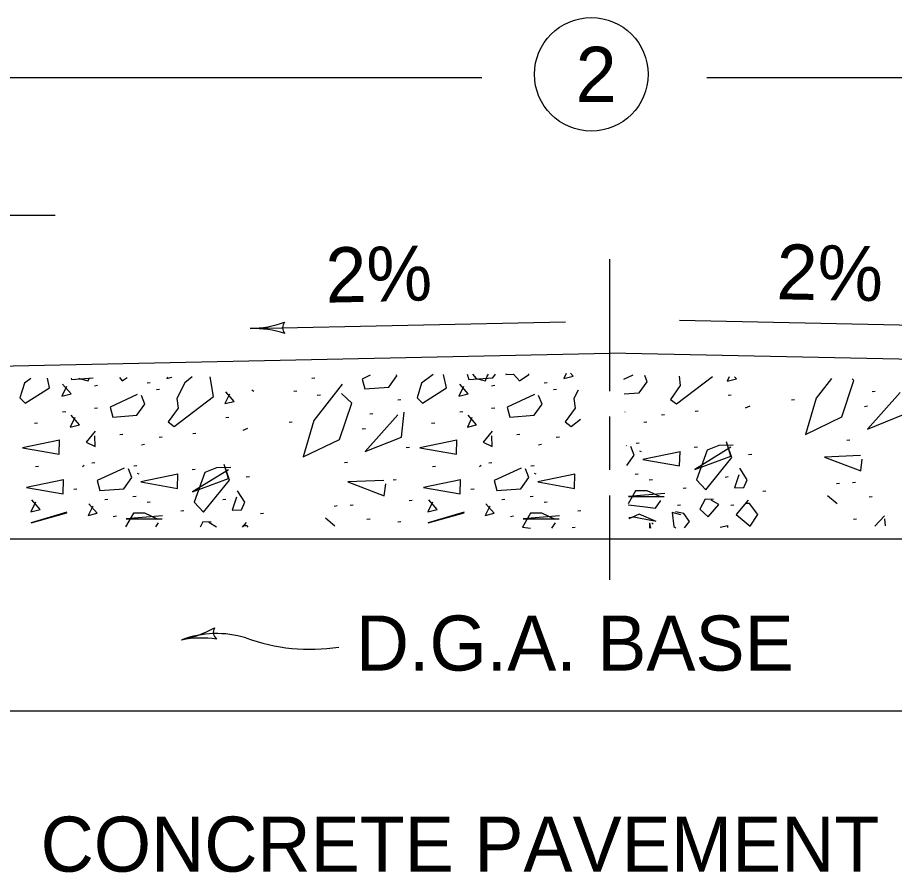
# Model space of a CAD drawing. Extents: x 1007 to 1035.5, y 1000.5 to 1021.5.
# Drawn here: x 1009.599 to 1012.784, y 1010.703 to 1013.807 of the extents above; entities that cross this region are included whole.
import ezdxf

# ---------------------------------------------------------------- set-up
doc = ezdxf.new("R2010")
doc.units = 0
doc.layers.add('Level 1', color=7, linetype='Continuous')

msp = doc.modelspace()

# ---------------------------------------------------------------- linework, layer by layer
at = {"layer": 'Level 1'}
for p, q in [((1011.2856, 1013.5882), (1009.375, 1013.5882)), ((1014.125, 1013.5882), (1012.1024, 1013.5882)), ((1009.735, 1013.0882), (1009.4375, 1013.0882)), ((1011.75, 1012.4503), (1011.75, 1012.9303)), ((1010.4442, 1012.6779), (1011.5889, 1012.7018)), ((1013.1478, 1012.6827), (1012.003, 1012.7066)), ((1009.4634, 1012.5405), (1011.75, 1012.5882)), ((1014.0366, 1012.5405), (1011.75, 1012.5882)), ((1011.75, 1012.1642), (1011.75, 1012.358)), ((1011.75, 1011.7652), (1011.75, 1012.0719)), ((1009.375, 1011.9137), (1014.125, 1011.9137)), ((1015.625, 1011.2887), (1007.875, 1011.2887))]:
    msp.add_line(p, q, dxfattribs=at)
for points in [[(1009.6475, 1012.4965), (1009.6243, 1012.4794)], [(1009.7144, 1012.4628), (1009.7072, 1012.4971)], [(1009.794, 1012.4979), (1009.7954, 1012.4924)], [(1009.7954, 1012.4924), (1009.874, 1012.4987)], [(1009.821, 1012.4982), (1009.8227, 1012.4961)], [(1009.8227, 1012.4961), (1009.8559, 1012.4878)], [(1009.8559, 1012.4878), (1009.8604, 1012.4985)], [(1009.9695, 1012.4996), (1009.9793, 1012.4878)], [(1009.9793, 1012.4878), (1009.9973, 1012.4998)], [(1010.141, 1012.497), (1010.1588, 1012.5014)], [(1010.1431, 1012.5013), (1010.141, 1012.497)], [(1010.2333, 1012.5021), (1010.2068, 1012.4808)], [(1010.3108, 1012.4309), (1010.2985, 1012.5028)], [(1010.6782, 1012.4978), (1010.6671, 1012.4963)], [(1010.8798, 1012.5083), (1010.8499, 1012.4945)], [(1010.8499, 1012.4945), (1010.8597, 1012.4584)], [(1010.947, 1012.4653), (1010.9762, 1012.5056)], [(1010.9762, 1012.5056), (1010.9747, 1012.5093)], [(1011.1083, 1012.5105), (1011.0663, 1012.4794)], [(1011.1564, 1012.4628), (1011.1462, 1012.5109)], [(1011.2322, 1012.5118), (1011.2374, 1012.4924)], [(1011.2374, 1012.4924), (1011.3248, 1012.4994)], [(1011.2516, 1012.5119), (1011.2647, 1012.4961)], [(1011.2647, 1012.4961), (1011.2979, 1012.4878)], [(1011.2979, 1012.4878), (1011.3048, 1012.5044)], [(1011.3048, 1012.5044), (1011.3094, 1012.5125)], [(1011.3248, 1012.4994), (1011.3344, 1012.5127)], [(1011.373, 1012.5131), (1011.3728, 1012.5113)], [(1011.3728, 1012.5113), (1011.4006, 1012.5128)], [(1011.4006, 1012.5128), (1011.4213, 1012.4878)], [(1011.4213, 1012.4878), (1011.456, 1012.5113)], [(1011.456, 1012.5113), (1011.4558, 1012.5138)], [(1011.5918, 1012.5152), (1011.583, 1012.497)], [(1011.583, 1012.497), (1011.6163, 1012.5053)], [(1011.6163, 1012.5053), (1011.6074, 1012.5153)], [(1011.8337, 1012.5083), (1011.7998, 1012.4925)], [(1011.8858, 1012.4849), (1011.8769, 1012.5075)], [(1011.9921, 1012.4041), (1012.1233, 1012.5034)], [(1012.0018, 1012.5054), (1012.0018, 1012.5053)], [(1012.0018, 1012.5053), (1012.0059, 1012.4707)], [(1012.1838, 1012.5024), (1012.1761, 1012.4866)], [(1012.1761, 1012.4866), (1012.2094, 1012.4948)], [(1012.2094, 1012.4948), (1012.203, 1012.5021)], [(1012.5549, 1012.4963), (1012.4993, 1012.4249)], [(1012.5922, 1012.3569), (1012.6366, 1012.4888)], [(1012.6366, 1012.4888), (1012.6298, 1012.4951)], [(1009.6243, 1012.4794), (1009.6077, 1012.4268)], [(1009.6271, 1012.4073), (1009.7144, 1012.4628)], [(1009.7765, 1012.467), (1009.7598, 1012.4323), (1009.7932, 1012.4407), (1009.7626, 1012.4753)], [(1009.8897, 1012.4705), (1009.8786, 1012.4692)], [(1010.0803, 1012.4808), (1010.0691, 1012.4793)], [(1010.1143, 1012.4569), (1010.1032, 1012.4555)], [(1010.2068, 1012.4808), (1010.1777, 1012.4239)], [(1010.7778, 1012.4753), (1010.6752, 1012.3435), (1010.6363, 1012.2118), (1010.7681, 1012.2755), (1010.8125, 1012.4073), (1010.7751, 1012.442)], [(1010.8597, 1012.4584), (1010.947, 1012.4653)], [(1011.0663, 1012.4794), (1011.0497, 1012.4268)], [(1011.0691, 1012.4073), (1011.1564, 1012.4628)], [(1011.2185, 1012.467), (1011.2018, 1012.4323), (1011.2352, 1012.4407), (1011.2046, 1012.4753)], [(1011.3317, 1012.4705), (1011.3206, 1012.4692)], [(1011.5223, 1012.4808), (1011.5111, 1012.4793)], [(1011.5563, 1012.4569), (1011.5452, 1012.4555)], [(1011.8566, 1012.4447), (1011.8858, 1012.4849)], [(1012.0059, 1012.4707), (1011.9698, 1012.4208)], [(1009.6077, 1012.4268), (1009.6271, 1012.4073)], [(1010.0339, 1012.4382), (1009.9354, 1012.3924), (1009.9452, 1012.3563), (1010.0325, 1012.3633), (1010.0617, 1012.4035), (1010.0492, 1012.4353)], [(1010.168, 1012.3227), (1010.3108, 1012.4309)], [(1010.1777, 1012.4239), (1010.1818, 1012.3893)], [(1010.3687, 1012.4398), (1010.352, 1012.4052), (1010.3853, 1012.4134), (1010.3548, 1012.4481)], [(1010.4565, 1012.4489), (1010.4495, 1012.4544)], [(1010.6136, 1012.4501), (1010.6024, 1012.4488)], [(1010.6986, 1012.4365), (1010.6875, 1012.4351)], [(1011.0497, 1012.4268), (1011.0691, 1012.4073)], [(1011.4759, 1012.4382), (1011.3774, 1012.3924), (1011.3872, 1012.3563), (1011.4745, 1012.3633), (1011.5037, 1012.4035), (1011.4912, 1012.4353)], [(1011.6348, 1012.4536), (1011.6197, 1012.4239)], [(1011.6197, 1012.4239), (1011.6238, 1012.3893)], [(1011.8018, 1012.4403), (1011.8566, 1012.4447)], [(1012.1902, 1012.4363), (1012.1791, 1012.4348)], [(1012.4993, 1012.4249), (1012.4604, 1012.2932)], [(1012.8044, 1012.4458), (1012.6851, 1012.3126), (1012.8169, 1012.3653), (1012.8266, 1012.4554)], [(1012.7133, 1012.4498), (1012.7022, 1012.4485)], [(1010.9913, 1012.4195), (1010.9803, 1012.4181)], [(1011.9698, 1012.4208), (1011.9921, 1012.4041)], [(1012.2583, 1012.3958), (1012.2418, 1012.3888)], [(1012.4206, 1012.4193), (1012.4095, 1012.4178)], [(1012.6861, 1012.3954), (1012.675, 1012.394)], [(1009.7739, 1012.3753), (1009.7628, 1012.3738)], [(1009.8071, 1012.3548), (1009.7905, 1012.3201), (1009.8238, 1012.3283), (1009.7933, 1012.363)], [(1009.8897, 1012.3888), (1009.8786, 1012.3875)], [(1010.1818, 1012.3893), (1010.1458, 1012.3393)], [(1010.9803, 1012.3643), (1010.861, 1012.2312), (1010.9928, 1012.2838), (1011.0025, 1012.374)], [(1010.8893, 1012.3684), (1010.8781, 1012.3671)], [(1011.2159, 1012.3753), (1011.2048, 1012.3738)], [(1011.2491, 1012.3548), (1011.2325, 1012.3201), (1011.2658, 1012.3283), (1011.2353, 1012.363)], [(1011.3317, 1012.3888), (1011.3206, 1012.3875)], [(1011.6238, 1012.3893), (1011.5878, 1012.3393)], [(1011.8056, 1012.375), (1011.8042, 1012.3748)], [(1011.9486, 1012.3648), (1011.9374, 1012.3634)], [(1012.0711, 1012.3783), (1012.06, 1012.377)], [(1009.6718, 1012.3344), (1009.6608, 1012.333)], [(1010.1458, 1012.3393), (1010.168, 1012.3227)], [(1010.3661, 1012.3548), (1010.355, 1012.3534)], [(1010.5965, 1012.3378), (1010.5854, 1012.3364)], [(1011.1138, 1012.3344), (1011.1028, 1012.333)], [(1011.5878, 1012.3393), (1011.61, 1012.3227)], [(1011.61, 1012.3227), (1011.6438, 1012.3483)], [(1011.8839, 1012.3376), (1011.8728, 1012.3362)], [(1012.4604, 1012.2932), (1012.5922, 1012.3569)], [(1009.8809, 1012.3047), (1009.8476, 1012.2658), (1009.8809, 1012.2492), (1009.8795, 1012.288)], [(1010.247, 1012.2969), (1010.2359, 1012.2956)], [(1010.4343, 1012.3144), (1010.4177, 1012.3074)], [(1010.862, 1012.314), (1010.8509, 1012.3126)], [(1011.3229, 1012.3047), (1011.2896, 1012.2658), (1011.3229, 1012.2492), (1011.3215, 1012.288)], [(1009.7519, 1012.2728), (1009.6173, 1012.245), (1009.7505, 1012.2214), (1009.7519, 1012.2742)], [(1009.9815, 1012.2936), (1009.9704, 1012.2922)], [(1010.1245, 1012.2833), (1010.1133, 1012.282)], [(1011.1939, 1012.2728), (1011.0593, 1012.245), (1011.1925, 1012.2214), (1011.1939, 1012.2742)], [(1011.4235, 1012.2936), (1011.4124, 1012.2922)], [(1011.5665, 1012.2833), (1011.5553, 1012.282)], [(1012.189, 1012.2466), (1012.0587, 1012.1661), (1012.189, 1012.2147), (1012.1738, 1012.266)], [(1012.6214, 1012.2729), (1012.6103, 1012.2715)], [(1010.0598, 1012.2562), (1010.0487, 1012.2548)], [(1011.0219, 1012.2459), (1011.0108, 1012.2445)], [(1011.5018, 1012.2562), (1011.4907, 1012.2548)], [(1011.8103, 1012.2528), (1011.8087, 1012.2519)], [(1011.8381, 1012.2181), (1011.8256, 1012.2499)], [(1011.8567, 1012.2613), (1011.8456, 1012.2599)], [(1012.0677, 1012.2477), (1012.0566, 1012.2463)], [(1012.1973, 1012.2549), (1012.146, 1012.2535), (1012.103, 1012.2368), (1012.0642, 1012.1287), (1012.0988, 1012.0926), (1012.1932, 1012.2091), (1012.1765, 1012.2563)], [(1011.8113, 1012.1809), (1011.8381, 1012.2181)], [(1011.8645, 1012.2299), (1011.8589, 1012.2327)], [(1012.0048, 1012.2303), (1011.8703, 1012.2026), (1012.0034, 1012.179), (1012.0048, 1012.2317)], [(1012.2651, 1012.2204), (1012.2539, 1012.2191)], [(1012.6599, 1012.2163), (1012.5295, 1012.2107), (1012.6613, 1012.1608), (1012.6668, 1012.2038)], [(1009.6753, 1012.1765), (1009.6642, 1012.1751)], [(1009.8407, 1012.1804), (1009.8351, 1012.1763)], [(1009.8794, 1012.1901), (1009.8683, 1012.1887)], [(1009.9863, 1012.1713), (1009.8878, 1012.1255), (1009.8975, 1012.0895), (1009.9849, 1012.0964), (1010.014, 1012.1367), (1010.0015, 1012.1685)], [(1010.0326, 1012.1799), (1010.0215, 1012.1785)], [(1010.3649, 1012.1652), (1010.2346, 1012.0847), (1010.3649, 1012.1333), (1010.3497, 1012.1846)], [(1010.3733, 1012.1735), (1010.3219, 1012.1721), (1010.2789, 1012.1554), (1010.2401, 1012.0473), (1010.2748, 1012.0112), (1010.3691, 1012.1277), (1010.3524, 1012.1748)], [(1010.7973, 1012.1915), (1010.7863, 1012.1901)], [(1011.1173, 1012.1765), (1011.1062, 1012.1751)], [(1011.2827, 1012.1804), (1011.2771, 1012.1763)], [(1011.3214, 1012.1901), (1011.3103, 1012.1887)], [(1011.4283, 1012.1713), (1011.3298, 1012.1255), (1011.3395, 1012.0895), (1011.4269, 1012.0964), (1011.456, 1012.1367), (1011.4435, 1012.1685)], [(1011.4746, 1012.1799), (1011.4635, 1012.1785)], [(1012.2182, 1012.1467), (1012.2029, 1012.0995), (1012.2362, 1012.1009), (1012.2487, 1012.1287), (1012.2223, 1012.1703)], [(1010.0404, 1012.1485), (1010.0348, 1012.1513)], [(1010.1808, 1012.1488), (1010.0462, 1012.1212), (1010.1793, 1012.0976), (1010.1808, 1012.1503)], [(1010.2436, 1012.1663), (1010.2325, 1012.1648)], [(1010.441, 1012.139), (1010.4298, 1012.1377)], [(1011.4824, 1012.1485), (1011.4768, 1012.1513)], [(1011.6228, 1012.1488), (1011.4882, 1012.1212), (1011.6213, 1012.0976), (1011.6228, 1012.1503)], [(1011.8533, 1012.149), (1011.8422, 1012.1476)], [(1012.18, 1012.1388), (1012.1689, 1012.1374)], [(1009.7655, 1012.1284), (1009.631, 1012.1007), (1009.7642, 1012.0772), (1009.7655, 1012.1298)], [(1010.929, 1012.1263), (1010.7986, 1012.1208), (1010.9304, 1012.0708), (1010.9359, 1012.1138)], [(1010.9743, 1012.1288), (1010.9632, 1012.1274)], [(1011.2075, 1012.1284), (1011.073, 1012.1007), (1011.2062, 1012.0772), (1011.2075, 1012.1298)], [(1011.9043, 1012.1286), (1011.8932, 1012.1272)], [(1012.584, 1012.1149), (1012.5728, 1012.1136)], [(1012.6418, 1012.1183), (1012.6308, 1012.117)], [(1009.8148, 1012.0948), (1009.8037, 1012.0934)], [(1010.3941, 1012.0653), (1010.3788, 1012.0181), (1010.4121, 1012.0195), (1010.4246, 1012.0473), (1010.3983, 1012.0888)], [(1011.2568, 1012.0948), (1011.2457, 1012.0934)], [(1011.8437, 1012.0884), (1011.8163, 1012.0417)], [(1011.9491, 1012.0788), (1011.8173, 1012.0677), (1011.9477, 1012.0677)], [(1011.8853, 1012.0884), (1011.8437, 1012.0884)], [(1011.9338, 1012.0663), (1011.8853, 1012.0884)], [(1012.0268, 1012.0979), (1012.0158, 1012.0965)], [(1012.3161, 1012.0878), (1012.305, 1012.0863)], [(1009.6642, 1012.047), (1009.6475, 1012.0123), (1009.6808, 1012.0207), (1009.6503, 1012.0553)], [(1009.9271, 1012.0573), (1009.916, 1012.056)], [(1010.0292, 1012.0676), (1010.0181, 1012.0662)], [(1010.0803, 1012.0472), (1010.0691, 1012.0458)], [(1010.3559, 1012.0573), (1010.3448, 1012.056)], [(1011.0322, 1012.0539), (1011.0211, 1012.0526)], [(1011.1062, 1012.047), (1011.0895, 1012.0123), (1011.1228, 1012.0207), (1011.0923, 1012.0553)], [(1011.3691, 1012.0573), (1011.358, 1012.056)], [(1011.4712, 1012.0676), (1011.4601, 1012.0662)], [(1011.5223, 1012.0472), (1011.5111, 1012.0458)], [(1011.9158, 1012.026), (1011.9352, 1012.0538)], [(1012.1266, 1012.0566), (1012.0961, 1012.0579), (1012.0767, 1012.0218), (1012.1072, 1011.9942), (1012.146, 1012.0385), (1012.1183, 1012.0552)], [(1012.2528, 1012.0552), (1012.2084, 1012.0024), (1012.2598, 1011.9608), (1012.2875, 1012.0024), (1012.257, 1012.0427), (1012.2418, 1012.0427)], [(1012.5755, 1012.0413), (1012.5408, 1012.0704)], [(1012.7031, 1012.0673), (1012.692, 1012.0659)], [(1009.7783, 1012.0112), (1009.6479, 1011.9723), (1009.7783, 1012.0084)], [(1009.8718, 1012.0334), (1009.8552, 1011.9988), (1009.8884, 1012.0071), (1009.8579, 1012.0418)], [(1010.2028, 1012.0165), (1010.1917, 1012.0151)], [(1010.7599, 1012.0335), (1010.7488, 1012.0322)], [(1010.8178, 1012.0369), (1010.8067, 1012.0356)], [(1011.2203, 1012.0112), (1011.0899, 1011.9723), (1011.2203, 1012.0084)], [(1011.3138, 1012.0334), (1011.2972, 1011.9988), (1011.3304, 1012.0071), (1011.2999, 1012.0418)], [(1011.6448, 1012.0165), (1011.6337, 1012.0151)], [(1011.8165, 1012.0383), (1011.87, 1012.0316)], [(1011.87, 1012.0316), (1011.9158, 1012.026)], [(1012.0184, 1012.0066), (1011.9879, 1012.0122)], [(1012.0064, 1012.0367), (1011.9953, 1012.0353)], [(1012.2004, 1012.0367), (1012.1893, 1012.0353)], [(1009.9578, 1011.9961), (1009.9466, 1011.9947)], [(1010.0196, 1012.007), (1009.991, 1011.958)], [(1010.125, 1011.9973), (1009.9933, 1011.9863), (1010.1236, 1011.9863)], [(1010.0612, 1012.007), (1010.0196, 1012.007)], [(1010.1098, 1011.9848), (1010.0612, 1012.007)], [(1010.492, 1012.0063), (1010.4809, 1012.0049)], [(1010.7514, 1011.9598), (1010.7168, 1011.989)], [(1010.879, 1011.9859), (1010.8679, 1011.9845)], [(1011.3998, 1011.9961), (1011.3886, 1011.9947)], [(1011.4616, 1012.007), (1011.4324, 1011.9571)], [(1011.567, 1011.9973), (1011.4353, 1011.9863), (1011.5656, 1011.9863)], [(1011.5032, 1012.007), (1011.4616, 1012.007)], [(1011.5518, 1011.9848), (1011.5032, 1012.007)], [(1011.8562, 1012.0038), (1011.8183, 1011.9871)], [(1011.8368, 1011.9928), (1011.8183, 1011.9902)], [(1011.9103, 1011.9788), (1011.8368, 1011.9928)], [(1011.9186, 1011.9775), (1011.8562, 1012.0038)], [(1012.0073, 1012.0011), (1011.9768, 1012.0094)], [(1011.9768, 1012.0094), (1011.9823, 1011.9594)], [(1012.0393, 1011.9775), (1012.0184, 1012.0066)], [(1012.6453, 1011.9856), (1012.6342, 1011.9843)], [(1012.7475, 1011.9983), (1012.7118, 1011.9607)], [(1012.7512, 1011.961), (1012.7489, 1011.9872)], [(1010.1008, 1011.9577), (1010.1111, 1011.9723)], [(1010.272, 1011.9765), (1010.2616, 1011.9572)], [(1010.3025, 1011.9752), (1010.272, 1011.9765)], [(1010.3219, 1011.9571), (1010.2942, 1011.9738)], [(1010.3218, 1011.957), (1010.3219, 1011.9571)], [(1010.4288, 1011.9738), (1010.4144, 1011.9567)], [(1010.4329, 1011.9613), (1010.4177, 1011.9613)], [(1010.4365, 1011.9567), (1010.4329, 1011.9613)], [(1010.9913, 1011.9757), (1010.9803, 1011.9743)], [(1011.4324, 1011.9571), (1011.4618, 1011.9534)], [(1011.5397, 1011.9533), (1011.5531, 1011.9723)], [(1011.6243, 1011.9553), (1011.6133, 1011.9538)], [(1011.8991, 1011.9535), (1011.895, 1011.9719)], [(1011.895, 1011.9534), (1011.895, 1011.9719)], [(1011.9019, 1011.9719), (1011.9075, 1011.9678)], [(1011.9823, 1011.9594), (1011.989, 1011.9543)], [(1012.0213, 1011.9546), (1012.0393, 1011.9775)], [(1012.1783, 1011.9614), (1012.1504, 1011.9557)], [(1012.1782, 1011.9559), (1012.1783, 1011.9628)]]:
    msp.add_lwpolyline(points, dxfattribs=at)
msp.add_circle((1011.6825, 1013.601), 0.2062, dxfattribs=at)
for centre, radius, start, end in [((1010.436, 1013.0685), 0.3906, 271.1969, 289.8657), ((1010.5927, 1012.681), 0.0312, 139.9715, 222.0882), ((1010.436, 1013.0685), 0.3906, 271.1847, 271.1969), ((1010.4523, 1012.2874), 0.3906, 72.544, 91.1908), ((1010.1231, 1011.9315), 0.3906, 280.6039, 299.2726), ((1010.322, 1011.2026), 0.3676, 73.2355, 110.2061), ((1010.341, 1011.5749), 0.0312, 149.3785, 231.4952), ((1010.1231, 1011.9315), 0.3906, 280.5916, 280.6039), ((1010.2669, 1011.1636), 0.3906, 81.951, 100.5977), ((1010.6617, 1012.1909), 0.6778, 249.8338, 278.7955)]:
    msp.add_arc(centre, radius, start, end, dxfattribs=at)

# ---------------------------------------------------------------- texts
for s, p in [('2', (1011.6258, 1013.501)), ('D.G.A. BASE', (1010.8274, 1011.4358)), ('CONCRETE PAVEMENT', (1009.6827, 1010.7056))]:
    msp.add_text(s, height=0.2, dxfattribs=at).set_placement(p)
for s, rotation, p in [(' 2%', 1.1942, (1010.6453, 1012.7702)), ('2%', 358.8058, (1012.3536, 1012.7846))]:
    msp.add_text(s, height=0.2, rotation=rotation, dxfattribs=at).set_placement(p)

doc.saveas('drawing.dxf')
